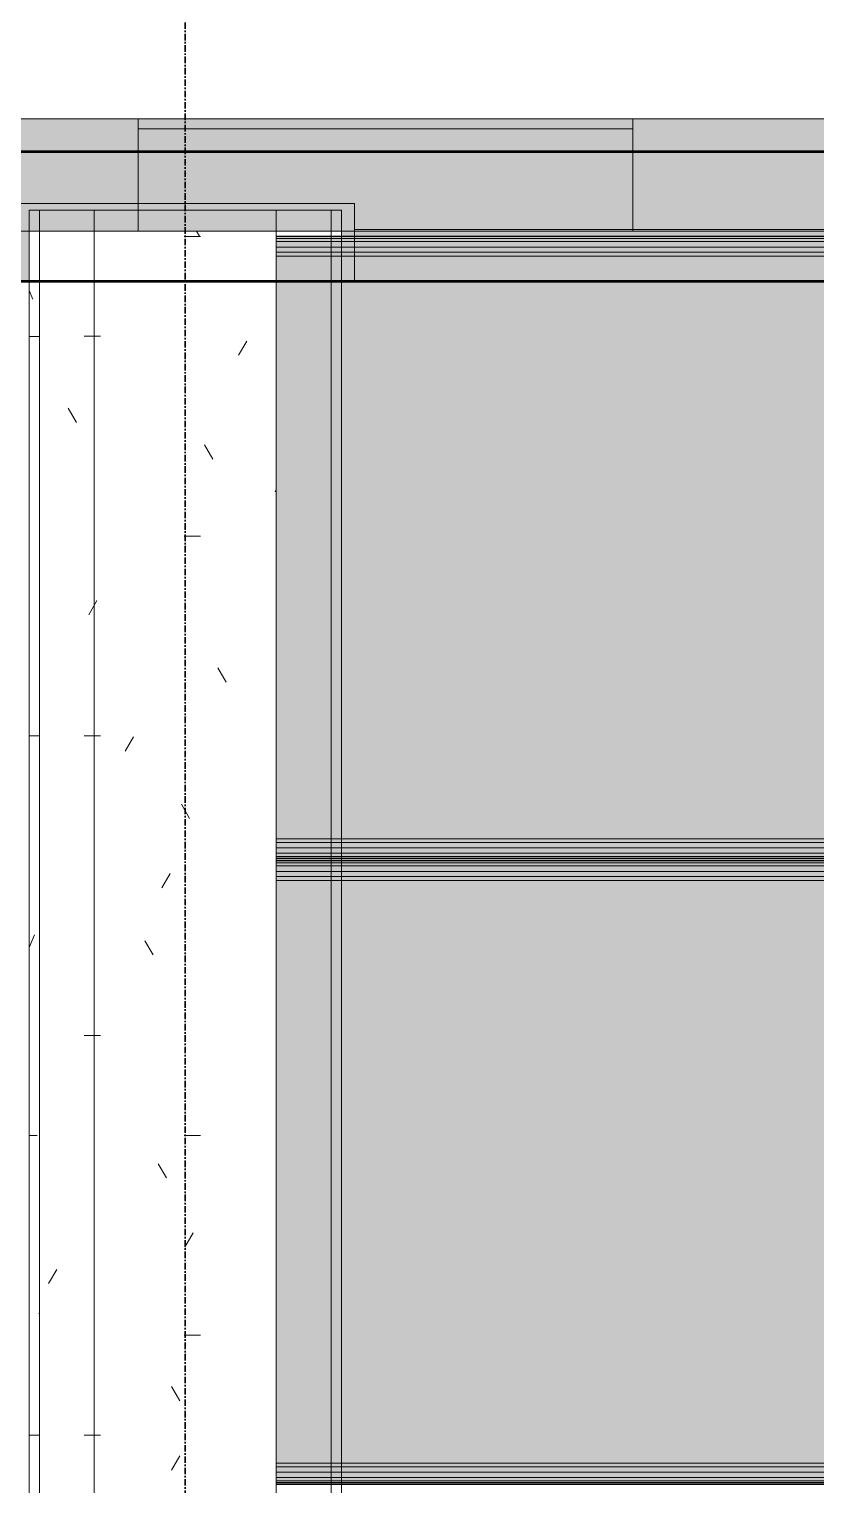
# Model space of a CAD drawing. Header units: inches. Extents: x -4126 to 2305, y -1116 to 12338.
# Drawn here: x -2185.3 to -2124.8, y 11984.7 to 12096.6 of the extents above; entities that cross this region are included whole.
import ezdxf

# ---------------------------------------------------------------- set-up
doc = ezdxf.new("R2010")
doc.units = ezdxf.units.IN
doc.header["$MEASUREMENT"] = 0
doc.linetypes.add('Grid Line 1_2_', pattern=[0.875, 0.5, -0.125, 0.125, -0.125])
for name, color, linetype, lineweight in [('A-WALL', 113, 'Continuous', 13), ('S-BEAM', 12, 'Continuous', 9), ('S-FNDN', 32, 'Continuous', 13), ('S-GRID', 1, 'Continuous', 9)]:
    doc.layers.add(name, color=color, linetype=linetype, lineweight=lineweight)
pattern_1 = [(0, (-1033.768, 0), (21.722, 7.68), [0.896, -15.396, 0.896, -15.396, -86.889]), (0, (-1033.768, 0), (21.722, 7.68), [-32.583, 0.896, -31.687, 0.896, -15.396, -38.014]), (0, (-1033.768, 0), (21.722, 7.68), [-81.459, 0.896, -9.965, 0.896, -26.257]), (112.208, (-1025.622, 3.84), (-15.564615, 22.7637026), [1.185, -20.367, 1.185, -20.367, -114.944]), (112.208, (-1025.622, 3.84), (-15.564615, 22.7637026), [-43.104, 1.185, -41.919, 1.185, -20.367, -50.288]), (112.208, (-1025.622, 3.84), (-15.564615, 22.7637026), [-107.76, 1.185, -13.183, 1.185, -34.735]), (247.792, (-1022.907, 19.2), (-6.15808, -30.444899), [1.185, -20.367, 1.185, -20.367, -114.944]), (247.792, (-1022.907, 19.2), (-6.15808, -30.444899), [-43.104, 1.185, -41.919, 1.185, -20.367, -50.288]), (247.792, (-1022.907, 19.2), (-6.15808, -30.444899), [-107.76, 1.185, -13.183, 1.185, -34.735])]
pattern_2 = [(0, (0, 0), (30.72, 7.68), [1.267, -21.773, 1.267, -21.773, -122.88]), (0, (0, 0), (30.72, 7.68), [-46.08, 1.267, -44.813, 1.267, -21.773, -53.76]), (0, (0, 0), (30.72, 7.68), [-115.2, 1.267, -14.093, 1.267, -37.133]), (120, (11.52, 3.84), (-22.011075, 22.7643004), [1.267, -21.773, 1.267, -21.773, -122.88]), (120, (11.52, 3.84), (-22.011075, 22.7643004), [-46.08, 1.267, -44.813, 1.267, -21.773, -53.76]), (120, (11.52, 3.84), (-22.011075, 22.7643004), [-115.2, 1.267, -14.093, 1.267, -37.133]), (240, (15.36, 19.2), (-8.708925, -30.4443004), [1.267, -21.773, 1.267, -21.773, -122.88]), (240, (15.36, 19.2), (-8.708925, -30.4443004), [-46.08, 1.267, -44.813, 1.267, -21.773, -53.76]), (240, (15.36, 19.2), (-8.708925, -30.4443004), [-115.2, 1.267, -14.093, 1.267, -37.133])]
pattern_3 = [(0, (-1139.556, 0), (21.722, 7.68), [0.896, -15.396, 0.896, -15.396, -86.889]), (0, (-1139.556, 0), (21.722, 7.68), [-32.583, 0.896, -31.687, 0.896, -15.396, -38.014]), (0, (-1139.556, 0), (21.722, 7.68), [-81.459, 0.896, -9.965, 0.896, -26.257]), (112.208, (-1131.41, 3.84), (-15.564615, 22.7637026), [1.185, -20.367, 1.185, -20.367, -114.944]), (112.208, (-1131.41, 3.84), (-15.564615, 22.7637026), [-43.104, 1.185, -41.919, 1.185, -20.367, -50.288]), (112.208, (-1131.41, 3.84), (-15.564615, 22.7637026), [-107.76, 1.185, -13.183, 1.185, -34.735]), (247.792, (-1128.694, 19.2), (-6.15808, -30.444899), [1.185, -20.367, 1.185, -20.367, -114.944]), (247.792, (-1128.694, 19.2), (-6.15808, -30.444899), [-43.104, 1.185, -41.919, 1.185, -20.367, -50.288]), (247.792, (-1128.694, 19.2), (-6.15808, -30.444899), [-107.76, 1.185, -13.183, 1.185, -34.735])]

# ---------------------------------------------------------------- blocks, each defined once
blk = doc.blocks.new('CTR - 1st Phase - Shell_rvt-1-FRAMING PLAN - 1ST FLOOR')
at = {"layer": 'A-WALL', "lineweight": 5, "transparency": 33554585}
h = blk.add_hatch(color=13, dxfattribs=at)
h.paths.add_polyline_path([(-2138.91, 12087.19), (-2105.45, 12087.19), (-2105.45, 12089.69), (-2138.91, 12089.69), (-2138.91, 12087.59)], flags=0)
h.paths.add_polyline_path([(-2484.14, 12087.19), (-2484.14, 12089.69), (-2519.41, 12089.69), (-2519.41, 12087.19)], flags=0)
h.paths.add_polyline_path([(-2176.94, 12087.19), (-2176.94, 12089.69), (-2273.31, 12089.69), (-2273.31, 12087.19), (-2181.03, 12087.19)], flags=0)
h.paths.add_polyline_path([(-2446.11, 12087.19), (-2407.34, 12087.19), (-2407.34, 12089.69), (-2446.11, 12089.69)], flags=0)
h.paths.add_polyline_path([(-2369.31, 12087.19), (-2348.79, 12087.19), (-2348.79, 12089.69), (-2369.31, 12089.69)], flags=0)
h.paths.add_polyline_path([(-2312.66, 12087.19), (-2311.34, 12087.19), (-2311.34, 12089.69), (-2312.66, 12089.69)], flags=0)
for points in [[(-2176.94, 12087.19), (-2138.91, 12087.19), (-2138.91, 12089.69), (-2176.94, 12089.69), (-2176.94, 12088.05)], [(-2138.91, 12081.06), (-2138.91, 12087.19), (-2176.94, 12087.19), (-2176.94, 12082.68), (-2161.32, 12082.68), (-2161.32, 12081.06)], [(-2184.54, 12081.06), (-2184.54, 12082.68), (-2185.32, 12082.68), (-2185.32, 12081.06)], [(-2181.03, 12081.06), (-2176.94, 12081.06), (-2176.94, 12082.68), (-2184.54, 12082.68), (-2184.54, 12081.06)], [(-2176.94, 12081.06), (-2162.11, 12081.06), (-2162.11, 12082.68), (-2176.94, 12082.68)], [(-2162.11, 12081.06), (-2161.32, 12081.06), (-2161.32, 12082.68), (-2162.11, 12082.68)]]:
    blk.add_hatch(color=13, dxfattribs=at).paths.add_polyline_path(points, flags=0)
h = blk.add_hatch(color=13, dxfattribs=at)
h.paths.add_polyline_path([(-2138.91, 12081.06), (-2105.45, 12081.06), (-2105.45, 12087.19), (-2138.91, 12087.19), (-2138.91, 12082.68)], flags=0)
h.paths.add_polyline_path([(-2185.32, 12081.06), (-2185.32, 12082.68), (-2176.94, 12082.68), (-2176.94, 12087.19), (-2273.31, 12087.19), (-2273.31, 12081.19), (-2194.09, 12081.19), (-2194.09, 12081.06)], flags=0)
h.paths.add_polyline_path([(-2433.5, 12081.19), (-2407.34, 12081.19), (-2407.34, 12087.19), (-2446.11, 12087.19), (-2446.11, 12081.19), (-2433.54, 12081.19)], flags=0)
h.paths.add_polyline_path([(-2519.41, 12081.19), (-2484.14, 12081.19), (-2484.14, 12087.19), (-2519.41, 12087.19), (-2519.41, 12084.16)], flags=0)
h.paths.add_polyline_path([(-2349.87, 12081.19), (-2348.79, 12081.19), (-2348.79, 12087.19), (-2369.31, 12087.19), (-2369.31, 12081.19), (-2351.26, 12081.19)], flags=0)
h.paths.add_polyline_path([(-2312.66, 12081.19), (-2311.34, 12081.19), (-2311.34, 12087.19), (-2312.66, 12087.19), (-2312.66, 12085.26)], flags=0)
at = {"layer": 'A-WALL', "color": 253}
for p, q in [((-2105.45, 12089.69), (-2312.66, 12089.69)), ((-2184.54, 12081.06), (-2185.32, 12081.06)), ((-2162.11, 12081.06), (-2161.32, 12081.06)), ((-2161.32, 12081.06), (-2162.11, 12081.06))]:
    blk.add_line(p, q, dxfattribs=at)
at = {"layer": 'A-WALL', "color": 33}
for p, q in [((-2273.31, 12089.69), (-2176.94, 12089.69)), ((-2176.94, 12089.69), (-2138.91, 12089.69)), ((-2138.91, 12089.69), (-2176.94, 12089.69)), ((-2176.94, 12089.69), (-2176.94, 12087.19)), ((-2176.94, 12088.94), (-2176.94, 12089.69)), ((-2138.91, 12089.69), (-2105.45, 12089.69)), ((-2138.91, 12088.94), (-2138.91, 12089.69)), ((-2138.91, 12087.19), (-2138.91, 12089.69)), ((-2138.91, 12088.94), (-2176.94, 12088.94)), ((-2176.94, 12088.94), (-2138.91, 12088.94)), ((-2176.94, 12087.19), (-2176.94, 12088.94)), ((-2138.91, 12088.94), (-2138.91, 12087.19)), ((-2176.94, 12087.19), (-2176.94, 12082.68)), ((-2176.94, 12082.68), (-2176.94, 12087.19)), ((-2138.91, 12087.19), (-2138.91, 12086.2)), ((-2138.91, 12086.2), (-2138.91, 12087.19)), ((-2138.91, 12086.19), (-2138.91, 12081.06)), ((-2138.91, 12081.06), (-2138.91, 12086.19)), ((-2176.94, 12082.68), (-2176.94, 12081.06)), ((-2176.94, 12081.06), (-2176.94, 12082.68)), ((-2185.32, 12081.06), (-2194.09, 12081.06)), ((-2176.94, 12081.06), (-2184.54, 12081.06)), ((-2176.94, 12081.06), (-2162.11, 12081.06)), ((-2162.11, 12081.06), (-2176.94, 12081.06)), ((-2161.32, 12081.06), (-2162.11, 12081.06)), ((-2161.32, 12081.06), (-2138.91, 12081.06)), ((-2138.91, 12081.06), (-2161.32, 12081.06)), ((-2105.45, 12081.06), (-2138.91, 12081.06))]:
    blk.add_line(p, q, dxfattribs=at)
at = {"layer": 'A-WALL', "color": 23}
for p, q in [((-2176.94, 12089.69), (-2138.91, 12089.69)), ((-2162.11, 12081.06), (-2176.94, 12081.06)), ((-2138.91, 12081.06), (-2161.32, 12081.06))]:
    blk.add_line(p, q, dxfattribs=at)
at = {"layer": 'A-WALL', "color": 9}
for p, q in [((-2194.09, 12081.06), (-2185.32, 12081.06)), ((-2185.32, 12081.06), (-2161.32, 12081.06)), ((-2161.32, 12081.06), (-2105.45, 12081.06))]:
    blk.add_line(p, q, dxfattribs=at)
blk = doc.blocks.new('034100 - Precast Structural Concrete - Solid Plank - 8_-1872531-FRAMING PLAN - 1ST FLOOR')
at = {"layer": 'S-BEAM', "transparency": 33554483}
for points in [[(4.21, 23.52), (5, 23.52), (5, 23.9), (0, 23.9), (0, 23.52)], [(0, 22.7), (5, 22.7), (5, 23.09), (0, 23.09)], [(4.21, -23.09), (5, -23.09), (5, -22.7), (0, -22.7), (0, -23.09)], [(4.21, -23.9), (5, -23.9), (5, -23.52), (0, -23.52), (0, -23.9)], [(5, -23.94), (5, -23.9), (4.21, -23.94)]]:
    blk.add_hatch(color=256, dxfattribs=at).paths.add_polyline_path(points, flags=0)
h = blk.add_hatch(color=256, dxfattribs=at)
h.paths.add_polyline_path([(0, 20.44), (5, 20.44), (5, 22.7), (0, 22.7)], flags=0)
h.paths.add_polyline_path([(0, 23.09), (5, 23.09), (5, 23.52), (0, 23.52)], flags=0)
h = blk.add_hatch(color=256, dxfattribs=at)
h.paths.add_polyline_path([(69.5, 23.52), (217, 23.52), (217, 23.9), (69.5, 23.9)], flags=0)
h.paths.add_polyline_path([(60.87, 23.52), (60.87, 23.9), (5, 23.9), (5, 23.52), (27.41, 23.52)], flags=0)
h = blk.add_hatch(color=256, dxfattribs=at)
h.paths.add_polyline_path([(5, 20.44), (60.87, 20.44), (60.87, 22.7), (5, 22.7)], flags=0)
h.paths.add_polyline_path([(69.5, 20.44), (213, 20.44), (213, 22.7), (69.5, 22.7)], flags=0)
h.paths.add_polyline_path([(69.5, 23.09), (213, 23.09), (213, 23.52), (69.5, 23.52)], flags=0)
h.paths.add_polyline_path([(5, 23.09), (60.87, 23.09), (60.87, 23.52), (5, 23.52)], flags=0)
h = blk.add_hatch(color=256, dxfattribs=at)
h.paths.add_polyline_path([(213, 22.7), (213, 23.09), (69.5, 23.09), (69.5, 22.7), (212.9, 22.7)], flags=0)
h.paths.add_polyline_path([(60.87, 22.7), (60.87, 23.09), (5, 23.09), (5, 22.7)], flags=0)
h = blk.add_hatch(color=256, dxfattribs=at)
h.paths.add_polyline_path([(0, -23.52), (5, -23.52), (5, -23.09), (0, -23.09)], flags=0)
h.paths.add_polyline_path([(0, -22.7), (5, -22.7), (5, 20.44), (0, 20.44)], flags=0)
h = blk.add_hatch(color=256, dxfattribs=at)
h.paths.add_polyline_path([(69.5, -23.52), (213, -23.52), (213, -23.09), (69.5, -23.09)], flags=0)
h.paths.add_polyline_path([(5, -23.52), (60.87, -23.52), (60.87, -23.09), (5, -23.09)], flags=0)
h.paths.add_polyline_path([(5, -22.7), (60.87, -22.7), (60.87, 20.44), (5, 20.44)], flags=0)
h.paths.add_polyline_path([(169.86, -22.7), (213, -22.7), (213, 20.44), (69.5, 20.44), (69.5, -22.7)], flags=0)
h = blk.add_hatch(color=256, dxfattribs=at)
h.paths.add_polyline_path([(169.46, -23.09), (213, -23.09), (213, -22.7), (69.5, -22.7), (69.5, -23.09)], flags=0)
h.paths.add_polyline_path([(60.87, -23.09), (60.87, -22.7), (5, -22.7), (5, -23.09)], flags=0)
h = blk.add_hatch(color=256, dxfattribs=at)
h.paths.add_polyline_path([(213, -23.9), (213, -23.52), (69.5, -23.52), (69.5, -23.9), (168.66, -23.9)], flags=0)
h.paths.add_polyline_path([(5, -23.9), (60.87, -23.9), (60.87, -23.52), (5, -23.52)], flags=0)
at = {"layer": 'S-BEAM'}
for p, q in [((0, 23.94), (0, 23.9)), ((0, 23.94), (5, 23.94)), ((0, 23.76), (0, 23.9)), ((0, 23.9), (0, 23.52)), ((0, 23.9), (5, 23.9)), ((0, 23.52), (0, 23.76)), ((0, 23.76), (5, 23.76)), ((0, 23.76), (5, 23.76)), ((0, 22.7), (0, 23.52)), ((0, 23.52), (0, 20.44)), ((0, 23.52), (5, 23.52)), ((5, 23.94), (217, 23.94)), ((5, 23.9), (217, 23.9)), ((5, 23.76), (217, 23.76)), ((5, 23.76), (217, 23.76)), ((5, 23.52), (217, 23.52)), ((0, 22.7), (0, 23.09)), ((0, 23.09), (0, 22.7)), ((0, 23.09), (5, 23.09)), ((0, 23.09), (5, 23.09)), ((0, 22.4), (0, 22.7)), ((0, 22.7), (5, 22.7)), ((0, 20.44), (0, 22.4)), ((0, 22.4), (5, 22.4)), ((5, 23.09), (213, 23.09)), ((5, 23.09), (213, 23.09)), ((5, 22.7), (213, 22.7)), ((5, 22.4), (213, 22.4)), ((0, -22.4), (0, 20.44)), ((0, 20.44), (0, -23.52)), ((0, -22.7), (0, -22.4)), ((0, -22.4), (5, -22.4)), ((0, -23.52), (0, -22.7)), ((0, -22.7), (0, -23.09)), ((0, -23.09), (0, -22.7)), ((0, -22.7), (5, -22.7)), ((0, -23.09), (5, -23.09)), ((0, -23.09), (5, -23.09)), ((5, -22.4), (213, -22.4)), ((5, -22.7), (213, -22.7)), ((5, -23.09), (213, -23.09)), ((5, -23.09), (213, -23.09)), ((0, -23.52), (0, -23.9)), ((0, -23.76), (0, -23.52)), ((5, -23.52), (0, -23.52)), ((0, -23.9), (0, -23.76)), ((5, -23.76), (0, -23.76)), ((0, -23.76), (5, -23.76)), ((0, -23.9), (0, -23.94)), ((0, -23.9), (5, -23.9)), ((0, -23.94), (5, -23.94)), ((213, -23.52), (5, -23.52)), ((213, -23.76), (5, -23.76)), ((5, -23.76), (213, -23.76)), ((5, -23.9), (213, -23.9)), ((5, -23.94), (213, -23.94))]:
    blk.add_line(p, q, dxfattribs=at)
blk = doc.blocks.new('034100 - Precast Structural Concrete - Solid Plank - 8_-V180-FRAMING PLAN - 1ST FLOOR')
at = {"layer": 'S-BEAM', "transparency": 33554483}
for points in [[(4.21, 23.52), (5, 23.52), (5, 23.9), (0, 23.9), (0, 23.52)], [(60.87, 23.9), (60.87, 23.94), (5, 23.9)], [(0, 22.7), (5, 22.7), (5, 23.09), (0, 23.09)], [(5, -23.09), (5, -22.7), (0, -22.7), (0, -23.09), (4.21, -23.09)], [(0, -23.9), (5, -23.9), (5, -23.52), (0, -23.52)], [(5, -23.94), (5, -23.9), (4.21, -23.94)]]:
    blk.add_hatch(color=256, dxfattribs=at).paths.add_polyline_path(points, flags=0)
h = blk.add_hatch(color=256, dxfattribs=at)
h.paths.add_polyline_path([(4.21, -23.52), (5, -23.52), (5, -23.09), (0, -23.09), (0, -23.52)], flags=0)
h.paths.add_polyline_path([(0, -22.7), (5, -22.7), (5, 22.7), (0, 22.7)], flags=0)
h.paths.add_polyline_path([(5, 23.09), (5, 23.52), (0, 23.52), (0, 23.09), (4.21, 23.09)], flags=0)
h = blk.add_hatch(color=256, dxfattribs=at)
h.paths.add_polyline_path([(5, 23.52), (60.87, 23.52), (60.87, 23.9), (5, 23.9)], flags=0)
h.paths.add_polyline_path([(213, 23.52), (213, 23.9), (69.5, 23.9), (69.5, 23.52), (168.08, 23.52)], flags=0)
h = blk.add_hatch(color=256, dxfattribs=at)
h.paths.add_polyline_path([(60.87, -23.52), (60.87, -23.09), (5, -23.09), (5, -23.52)], flags=0)
h.paths.add_polyline_path([(69.5, -23.52), (213, -23.52), (213, -23.09), (69.5, -23.09)], flags=0)
h.paths.add_polyline_path([(213, -22.7), (213, 22.7), (69.5, 22.7), (69.5, -22.7), (121.86, -22.7)], flags=0)
h.paths.add_polyline_path([(5, -22.7), (60.87, -22.7), (60.87, 22.7), (5, 22.7)], flags=0)
h.paths.add_polyline_path([(69.5, 23.09), (213, 23.09), (213, 23.52), (69.5, 23.52)], flags=0)
h.paths.add_polyline_path([(60.87, 23.09), (60.87, 23.52), (5, 23.52), (5, 23.09)], flags=0)
h = blk.add_hatch(color=256, dxfattribs=at)
h.paths.add_polyline_path([(69.5, 22.7), (213, 22.7), (213, 23.09), (69.5, 23.09)], flags=0)
h.paths.add_polyline_path([(60.87, 22.7), (60.87, 23.09), (5, 23.09), (5, 22.7)], flags=0)
h = blk.add_hatch(color=256, dxfattribs=at)
h.paths.add_polyline_path([(5, -23.09), (60.87, -23.09), (60.87, -22.7), (5, -22.7)], flags=0)
h.paths.add_polyline_path([(213, -23.09), (213, -22.7), (69.5, -22.7), (69.5, -23.09), (121.46, -23.09)], flags=0)
h = blk.add_hatch(color=256, dxfattribs=at)
h.paths.add_polyline_path([(213, -23.9), (213, -23.52), (69.5, -23.52), (69.5, -23.9), (120.66, -23.9)], flags=0)
h.paths.add_polyline_path([(5, -23.9), (60.87, -23.9), (60.87, -23.52), (5, -23.52)], flags=0)
at = {"layer": 'S-BEAM'}
for p, q in [((0, 23.94), (0, 23.9)), ((0, 23.94), (5, 23.94)), ((0, 23.76), (0, 23.9)), ((0, 23.9), (0, 23.52)), ((0, 23.9), (5, 23.9)), ((0, 23.52), (0, 23.76)), ((0, 23.76), (5, 23.76)), ((0, 23.76), (5, 23.76)), ((0, 22.7), (0, 23.52)), ((0, 23.52), (0, -23.52)), ((0, 23.52), (5, 23.52)), ((5, 23.94), (213, 23.94)), ((5, 23.9), (213, 23.9)), ((5, 23.76), (213, 23.76)), ((5, 23.76), (213, 23.76)), ((5, 23.52), (213, 23.52)), ((0, 22.7), (0, 23.09)), ((0, 23.09), (0, 22.7)), ((0, 23.09), (5, 23.09)), ((0, 23.09), (5, 23.09)), ((0, 22.4), (0, 22.7)), ((0, 22.7), (5, 22.7)), ((0, -22.4), (0, 22.4)), ((0, 22.4), (5, 22.4)), ((5, 23.09), (213, 23.09)), ((5, 23.09), (213, 23.09)), ((5, 22.7), (213, 22.7)), ((5, 22.4), (213, 22.4)), ((0, -22.7), (0, -22.4)), ((0, -22.4), (5, -22.4)), ((0, -23.52), (0, -22.7)), ((0, -22.7), (0, -23.09)), ((0, -23.09), (0, -22.7)), ((0, -22.7), (5, -22.7)), ((0, -23.09), (5, -23.09)), ((0, -23.09), (5, -23.09)), ((5, -22.4), (213, -22.4)), ((5, -22.7), (213, -22.7)), ((5, -23.09), (213, -23.09)), ((5, -23.09), (213, -23.09)), ((0, -23.52), (0, -23.9)), ((0, -23.76), (0, -23.52)), ((5, -23.52), (0, -23.52)), ((0, -23.9), (0, -23.76)), ((5, -23.76), (0, -23.76)), ((0, -23.76), (5, -23.76)), ((0, -23.9), (0, -23.94)), ((0, -23.9), (5, -23.9)), ((0, -23.94), (5, -23.94)), ((213, -23.52), (5, -23.52)), ((213, -23.76), (5, -23.76)), ((5, -23.76), (213, -23.76)), ((5, -23.9), (213, -23.9)), ((5, -23.94), (213, -23.94))]:
    blk.add_line(p, q, dxfattribs=at)
blk = doc.blocks.new('034100 - Precast Structural Concrete - Solid Plank - 8_-V181-FRAMING PLAN - 1ST FLOOR')
at = {"layer": 'S-BEAM', "transparency": 33554483}
blk.add_hatch(color=256, dxfattribs=at).paths.add_polyline_path([(60.87, 23.9), (60.87, 23.94), (5, 23.9)], flags=0)
at = {"layer": 'S-BEAM'}
for p, q in [((0, 23.94), (0, 23.9)), ((0, 23.94), (5, 23.94)), ((5, 23.94), (213, 23.94))]:
    blk.add_line(p, q, dxfattribs=at)

msp = doc.modelspace()

# ---------------------------------------------------------------- hatches: boundary and pattern name
at = {"layer": 'S-BEAM'}
h = msp.add_hatch(dxfattribs=at)
h.set_pattern_fill('FP_17', color=256, style=0, pattern_type=2)
h.set_pattern_definition(pattern_1)
h.paths.add_polyline_path([(-2185.324, 12077.189), (-2184.536, 12077.189), (-2184.536, 12081.064), (-2185.324, 12081.064)], flags=0)
h = msp.add_hatch(dxfattribs=at)
h.set_pattern_fill('FP_3', color=256, style=0, pattern_type=2)
h.set_pattern_definition(pattern_2)
h.paths.add_polyline_path([(-2166.324, 12077.189), (-2166.324, 12080.689), (-2162.111, 12080.689), (-2162.111, 12081.064), (-2184.536, 12081.064), (-2184.536, 12077.189), (-2176.935, 12077.189)], flags=0)
h = msp.add_hatch(dxfattribs=at)
h.set_pattern_fill('FP_18', color=256, style=0, pattern_type=2)
h.set_pattern_definition(pattern_3)
h.paths.add_polyline_path([(-2161.324, 12080.689), (-2161.324, 12081.064), (-2162.111, 12081.064), (-2162.111, 12080.689)], flags=0)
h = msp.add_hatch(dxfattribs=at)
h.set_pattern_fill('FP_17', color=256, style=0, pattern_type=2)
h.set_pattern_definition(pattern_1)
h.paths.add_polyline_path([(-2185.324, 11847.203), (-2184.536, 11847.203), (-2184.536, 12077.189), (-2185.324, 12077.189), (-2185.324, 11854.189)], flags=0)
h = msp.add_hatch(dxfattribs=at)
h.set_pattern_fill('FP_3', color=256, style=0, pattern_type=2)
h.set_pattern_definition(pattern_2)
h.paths.add_polyline_path([(-2181.324, 11847.203), (-2181.324, 11855.189), (-2166.324, 11855.189), (-2166.324, 11888.689), (-2162.111, 11888.689), (-2162.111, 11888.808), (-2166.324, 11888.849), (-2166.324, 11936.689), (-2162.111, 11936.689), (-2162.111, 11936.808), (-2166.324, 11936.849), (-2166.324, 11984.689), (-2162.111, 11984.689), (-2162.111, 11984.808), (-2166.324, 11984.849), (-2166.324, 12032.689), (-2162.111, 12032.689), (-2162.111, 12032.808), (-2166.324, 12032.849), (-2166.324, 12077.189), (-2184.536, 12077.189), (-2184.536, 11847.203)], flags=0)
h = msp.add_hatch(dxfattribs=at)
h.set_pattern_fill('FP_18', color=256, style=0, pattern_type=2)
h.set_pattern_definition(pattern_3)
h.paths.add_polyline_path([(-2162.111, 11888.689), (-2161.324, 11888.689), (-2161.324, 11888.808), (-2162.111, 11888.808)], flags=0)
h.paths.add_polyline_path([(-2162.111, 11936.689), (-2161.324, 11936.689), (-2161.324, 11936.808), (-2162.111, 11936.808)], flags=0)
h.paths.add_polyline_path([(-2162.111, 11984.689), (-2161.324, 11984.689), (-2161.324, 11984.808), (-2162.111, 11984.808)], flags=0)
h.paths.add_polyline_path([(-2162.111, 12032.689), (-2161.324, 12032.689), (-2161.324, 12032.808), (-2162.111, 12032.808)], flags=0)
at = {"layer": 'S-FNDN', "transparency": 33554483}
h = msp.add_hatch(color=256, dxfattribs=at)
h.paths.add_polyline_path([(-3823.199, 12077.189), (-3822.072, 12077.189), (-3822.072, 12081.064), (-3823.199, 12081.064)], flags=0)
h.paths.add_polyline_path([(-2194.088, 12077.189), (-2185.324, 12077.189), (-2185.324, 12081.064), (-2194.088, 12081.064)], flags=0)
h.paths.add_polyline_path([(-2528.324, 12077.189), (-2528.324, 12081.064), (-2632.324, 12081.064), (-2632.324, 12077.189), (-2586.236, 12077.189)], flags=0)
h.paths.add_polyline_path([(-1953.324, 12080.689), (-1953.324, 12087.189), (-2096.824, 12087.189), (-2096.824, 12080.689)], flags=0)
h.paths.add_polyline_path([(-2161.324, 12080.689), (-2105.449, 12080.689), (-2105.449, 12081.064), (-2161.324, 12081.064)], flags=0)

# ---------------------------------------------------------------- linework, layer by layer
at = {"layer": 'S-BEAM'}
for p, q in [((-2184.536, 12082.676), (-2185.324, 12082.676)), ((-2185.324, 12082.676), (-2180.324, 12082.676)), ((-2185.324, 12082.676), (-2185.324, 12077.189)), ((-2185.324, 12082.676), (-2185.324, 12077.189)), ((-2162.111, 12082.676), (-2184.536, 12082.676)), ((-2184.536, 12082.676), (-2184.536, 12077.189)), ((-2180.324, 12082.676), (-2166.324, 12082.676)), ((-2180.324, 12077.189), (-2180.324, 12082.676)), ((-2180.324, 12082.676), (-2180.324, 12077.189)), ((-2166.324, 12082.676), (-2161.324, 12082.676)), ((-2166.324, 12082.676), (-2166.324, 12077.189)), ((-2166.324, 12082.676), (-2166.324, 12080.689)), ((-2161.324, 12082.676), (-2162.111, 12082.676)), ((-2162.111, 12082.676), (-2162.111, 12077.189)), ((-2161.324, 12082.676), (-2161.324, 12077.189)), ((-2161.324, 12082.676), (-2161.324, 12077.189)), ((-2166.324, 12080.648), (-2166.324, 12080.273)), ((-2166.324, 12080.273), (-2166.324, 12079.843)), ((-2166.324, 12079.843), (-2166.324, 12079.449)), ((-2166.324, 12079.449), (-2166.324, 12077.189)), ((-2185.324, 12077.189), (-2185.324, 11847.203)), ((-2185.324, 12077.189), (-2185.324, 11847.203)), ((-2184.536, 12077.189), (-2184.536, 11847.203)), ((-2180.324, 11855.189), (-2180.324, 12077.189)), ((-2180.324, 12077.189), (-2180.324, 11855.189)), ((-2166.324, 12077.189), (-2166.324, 11855.189)), ((-2166.324, 12077.189), (-2166.324, 12034.048)), ((-2162.111, 12077.189), (-2162.111, 11847.203)), ((-2161.324, 12077.189), (-2161.324, 11847.203)), ((-2161.324, 12077.189), (-2161.324, 11847.203)), ((-2166.324, 12034.048), (-2166.324, 12033.654)), ((-2166.324, 12033.654), (-2166.324, 12033.224)), ((-2166.324, 12033.224), (-2166.324, 12032.849)), ((-2166.324, 12032.808), (-2166.324, 12032.689)), ((-2166.324, 12032.648), (-2166.324, 12032.273)), ((-2166.324, 12032.273), (-2166.324, 12031.843)), ((-2166.324, 12031.843), (-2166.324, 12031.449)), ((-2166.324, 12031.449), (-2166.324, 11986.048)), ((-2166.324, 11986.048), (-2166.324, 11985.654)), ((-2166.324, 11985.654), (-2166.324, 11985.224)), ((-2166.324, 11985.224), (-2166.324, 11984.849)), ((-2166.324, 11984.808), (-2166.324, 11984.689))]:
    msp.add_line(p, q, dxfattribs=at)
at = {"layer": 'S-FNDN', "lineweight": 50}
for p, q in [((-3829.324, 12087.189), (-1943.324, 12087.189)), ((-1953.324, 12077.189), (-3819.324, 12077.189))]:
    msp.add_line(p, q, dxfattribs=at)
at = {"layer": 'S-FNDN'}
for p, q in [((-2186.324, 12083.189), (-2160.324, 12083.189)), ((-2160.324, 12083.189), (-2160.324, 12077.189)), ((-2160.324, 12081.189), (-1949.324, 12081.189))]:
    msp.add_line(p, q, dxfattribs=at)
at = {"layer": 'S-GRID', "linetype": 'Grid Line 1_2_', "lineweight": 30}
msp.add_line((-2173.324, 9772.61), (-2173.324, 12288.555), dxfattribs=at)

# ---------------------------------------------------------------- block references
at = {"lineweight": 5}
msp.add_blockref('CTR - 1st Phase - Shell_rvt-1-FRAMING PLAN - 1ST FLOOR', (0, 0), dxfattribs=at)
at = {"layer": 'S-BEAM'}
for name, p in [('034100 - Precast Structural Concrete - Solid Plank - 8_-1872531-FRAMING PLAN - 1ST FLOOR', (-2166.324, 12056.748)), ('034100 - Precast Structural Concrete - Solid Plank - 8_-V180-FRAMING PLAN - 1ST FLOOR', (-2166.324, 12008.748)), ('034100 - Precast Structural Concrete - Solid Plank - 8_-V181-FRAMING PLAN - 1ST FLOOR', (-2166.324, 11960.748))]:
    msp.add_blockref(name, p, dxfattribs=at)

doc.saveas('drawing.dxf')
